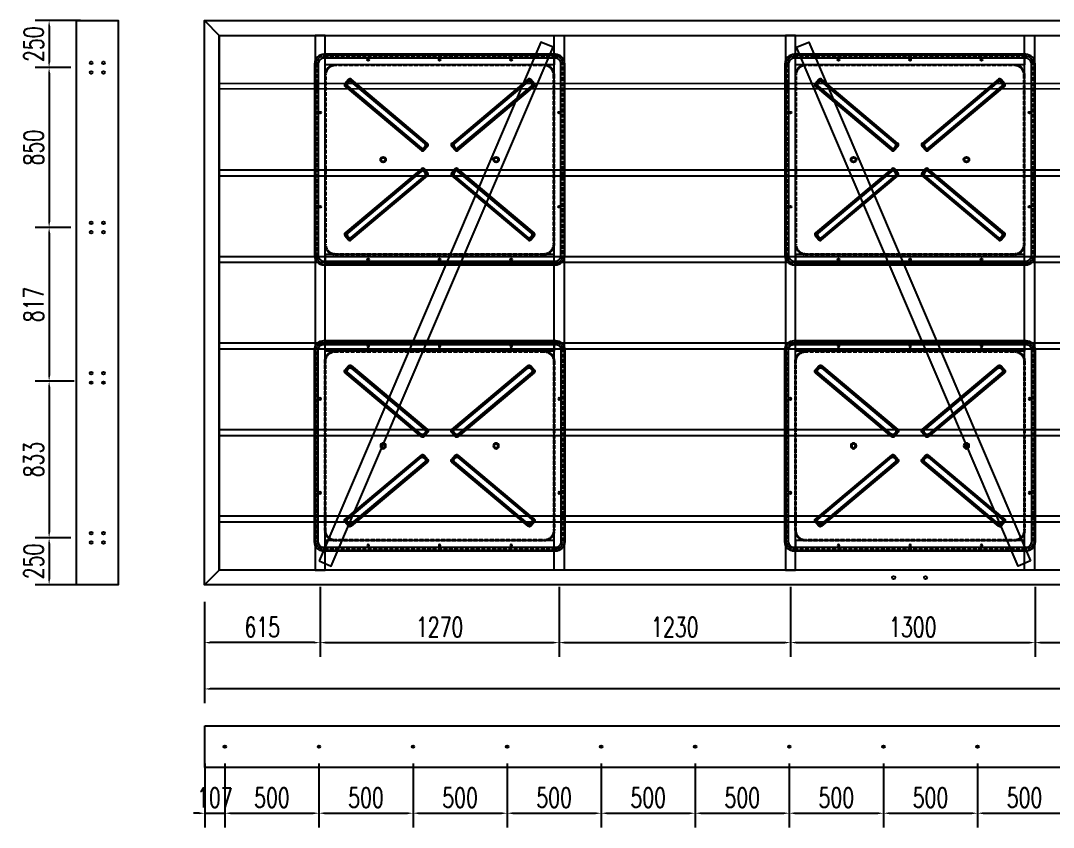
# Model space of a CAD drawing. Header units: millimetres. Extents: x 20612 to 158249, y -13511 to 156976.
# Drawn here: x 82328 to 87817, y 7937 to 12226 of the extents above; entities that cross this region are included whole.
import ezdxf

# ---------------------------------------------------------------- set-up
doc = ezdxf.new("R2010")
doc.units = ezdxf.units.MM
doc.header["$LTSCALE"] = 10
doc.linetypes.add('-6_350_HOLE$0$DASH', pattern=[0.35, 0.25, -0.1])
for name, color, linetype in [('W-FLOAT_BOWL浮筒', 253, 'Continuous'), ('W-STEEL_FRAME钢架', 3, 'Continuous'), ('W-STEEL_KEEL钢龙骨', 5, 'Continuous')]:
    doc.layers.add(name, color=color, linetype=linetype)
doc.styles.add('STANDARD_T3', font='simplex.shx', dxfattribs={"width": 0.7, "bigfont": 'hztxt.shx'})
doc.dimstyles.new('W&&30', dxfattribs={"dimtxt": 105, "dimasz": 30, "dimexe": 75, "dimexo": 90, "dimgap": 30, "dimtad": 1, "dimdec": 0, "dimzin": 0, "dimdsep": 46, "dimtxsty": 'STANDARD_T3', "dimcen": 0.09, "dimclrd": 1, "dimclre": 1, "dimclrt": 7, "dimazin": 2, "dimtfac": 1, "dimtdec": 0, "dimtix": 1, "dimtmove": 2, "dimatfit": 3, "dimfxl": 100, "dimtolj": 1, "dimtzin": 0, "dimarcsym": 0})

# ---------------------------------------------------------------- blocks, each defined once
blk = doc.blocks.new('*D208')
at = {"color": 1, "lineweight": -2, "transparency": 16777216}
for p, q in [((83919.9, 9214.7), (83919.9, 8843.9)), ((85189.9, 9214.7), (85189.9, 8843.9)), ((83949.9, 8918.9), (85159.9, 8918.9))]:
    blk.add_line(p, q, dxfattribs=at)
at = {"color": 1, "transparency": 16777216}
for points in [[(83949.9, 8923.9), (83949.9, 8913.9), (83919.9, 8918.9)], [(85159.9, 8923.9), (85159.9, 8913.9), (85189.9, 8918.9)]]:
    blk.add_solid(points, dxfattribs=at)
at = {"layer": 'Defpoints', "color": 0, "transparency": 16777216}
for p in [(83919.9, 9304.7), (85189.9, 9304.7), (85189.9, 8918.9)]:
    blk.add_point(p, dxfattribs=at)
at = {"color": 7, "transparency": 16777216, "insert": (84554.9, 9001.4), "char_height": 105, "attachment_point": 5, "style": 'STANDARD_T3'}
blk.add_mtext('\\A1;1270', dxfattribs=at)
blk = doc.blocks.new('*D209')
at = {"color": 1, "lineweight": -2, "transparency": 16777216}
for p, q in [((85189.9, 9214.7), (85189.9, 8843.9)), ((86419.9, 9214.7), (86419.9, 8843.9)), ((85219.9, 8918.9), (86389.9, 8918.9))]:
    blk.add_line(p, q, dxfattribs=at)
at = {"color": 1, "transparency": 16777216}
for points in [[(85219.9, 8923.9), (85219.9, 8913.9), (85189.9, 8918.9)], [(86389.9, 8923.9), (86389.9, 8913.9), (86419.9, 8918.9)]]:
    blk.add_solid(points, dxfattribs=at)
at = {"layer": 'Defpoints', "color": 0, "transparency": 16777216}
for p in [(85189.9, 9304.7), (86419.9, 9304.7), (86419.9, 8918.9)]:
    blk.add_point(p, dxfattribs=at)
at = {"color": 7, "transparency": 16777216, "insert": (85804.9, 9001.4), "char_height": 105, "attachment_point": 5, "style": 'STANDARD_T3'}
blk.add_mtext('\\A1;1230', dxfattribs=at)
blk = doc.blocks.new('*D210')
at = {"color": 1, "lineweight": -2, "transparency": 16777216}
for p, q in [((86419.9, 9214.7), (86419.9, 8843.9)), ((87719.9, 9214.7), (87719.9, 8843.9)), ((86449.9, 8918.9), (87689.9, 8918.9))]:
    blk.add_line(p, q, dxfattribs=at)
at = {"color": 1, "transparency": 16777216}
for points in [[(86449.9, 8923.9), (86449.9, 8913.9), (86419.9, 8918.9)], [(87689.9, 8923.9), (87689.9, 8913.9), (87719.9, 8918.9)]]:
    blk.add_solid(points, dxfattribs=at)
at = {"layer": 'Defpoints', "color": 0, "transparency": 16777216}
for p in [(86419.9, 9304.7), (87719.9, 9304.7), (87719.9, 8918.9)]:
    blk.add_point(p, dxfattribs=at)
at = {"color": 7, "transparency": 16777216, "insert": (87069.9, 9001.4), "char_height": 105, "attachment_point": 5, "style": 'STANDARD_T3'}
blk.add_mtext('\\A1;1300', dxfattribs=at)
blk = doc.blocks.new('*D211')
at = {"color": 1, "lineweight": -2, "transparency": 16777216}
for p, q in [((87719.9, 9214.7), (87719.9, 8843.9)), ((88919.9, 9214.7), (88919.9, 8843.9)), ((87749.9, 8918.9), (88889.9, 8918.9))]:
    blk.add_line(p, q, dxfattribs=at)
at = {"color": 1, "transparency": 16777216}
for points in [[(87749.9, 8923.9), (87749.9, 8913.9), (87719.9, 8918.9)], [(88889.9, 8923.9), (88889.9, 8913.9), (88919.9, 8918.9)]]:
    blk.add_solid(points, dxfattribs=at)
at = {"layer": 'Defpoints', "color": 0, "transparency": 16777216}
for p in [(87719.9, 9304.7), (88919.9, 9304.7), (88919.9, 8918.9)]:
    blk.add_point(p, dxfattribs=at)
at = {"color": 7, "transparency": 16777216, "insert": (88319.9, 9001.4), "char_height": 105, "attachment_point": 5, "style": 'STANDARD_T3'}
blk.add_mtext('\\A1;1200', dxfattribs=at)
blk = doc.blocks.new('1')
at = {"layer": 'W-FLOAT_BOWL浮筒'}
for points in [[(10, -25), (540, -25, 0.414214), (550, -15), (550, 15, 0.414214), (540, 25), (10, 25, 0.414214), (0, 15), (0, -15, 0.414214)], [(15, -20), (535, -20, 0.414214), (545, -10), (545, 10, 0.414214), (535, 20), (15, 20, 0.414214), (5, 10), (5, -10, 0.414214)], [(20, -15), (530, -15, 0.414214), (540, -5), (540, 5, 0.414214), (530, 15), (20, 15, 0.414214), (10, 5), (10, -5, 0.414214)]]:
    blk.add_lwpolyline(points, format="xyb", close=True, dxfattribs=at)
blk = doc.blocks.new('fxpm')
at = {"layer": 'W-FLOAT_BOWL浮筒'}
for points in [[(35.4, -1105.4), (1265.4, -1105.4, 0.414214), (1315.4, -1055.4), (1315.4, -35.4, 0.414214), (1265.4, 14.6), (35.4, 14.6, 0.414214), (-14.6, -35.4), (-14.6, -1055.4, 0.414214)], [(35.4, -1085.4), (1265.4, -1085.4, 0.414214), (1295.4, -1055.4), (1295.4, -35.4, 0.414214), (1265.4, -5.4), (35.4, -5.4, 0.414214), (5.4, -35.4), (5.4, -1055.4, 0.414214)]]:
    blk.add_lwpolyline(points, format="xyb", close=True, dxfattribs=at)
at = {"layer": 'W-FLOAT_BOWL浮筒', "linetype": '-6_350_HOLE$0$DASH', "ltscale": 0.1}
for points in [[(35.4, -1095.4), (1265.4, -1095.4, 0.414214), (1305.4, -1055.4), (1305.4, -35.4, 0.414214), (1265.4, 4.6), (35.4, 4.6, 0.414214), (-4.6, -35.4), (-4.6, -1055.4, 0.414214)], [(95.4, -1050.4), (1205.4, -1050.4, 0.414214), (1260.4, -995.4), (1260.4, -95.4, 0.414214), (1205.4, -40.4), (95.4, -40.4, 0.414214), (40.4, -95.4), (40.4, -995.4, 0.414214)], [(95.4, -1045.4), (1205.4, -1045.4, 0.414214), (1255.4, -995.4), (1255.4, -95.4, 0.414214), (1205.4, -45.4), (95.4, -45.4, 0.414214), (45.4, -95.4), (45.4, -995.4, 0.414214)]]:
    blk.add_lwpolyline(points, format="xyb", close=True, dxfattribs=at)
at = {"layer": 'W-FLOAT_BOWL浮筒'}
for centre, radius in [((270.4, -15.4), 5), ((650.4, -15.4), 5), ((1030.4, -15.4), 5), ((15.4, -295.4), 5), ((1285.4, -295.4), 5), ((350.4, -545.4), 15), ((350.4, -545.4), 10), ((950.4, -545.4), 15), ((950.4, -545.4), 10), ((15.4, -795.4), 5), ((1285.4, -795.4), 5), ((270.4, -1075.4), 5), ((650.4, -1075.4), 5), ((1030.4, -1075.4), 5)]:
    blk.add_circle(centre, radius, dxfattribs=at)
for p, rotation in [((156.1, -130.9), 320.0184917511716), ((723.1, -484.3), 39.98150824882561), ((156.1, -959.8), 39.98150824882561), ((723.1, -606.4), 320.0184917511716)]:
    blk.add_blockref('1', p, dxfattribs=dict(at, rotation=rotation))
blk = doc.blocks.new('*U204')
at = {"layer": 'W-STEEL_FRAME钢架'}
for points in [[(-661.5, -1421), (-608.5, -1421), (-608.5, 1421), (-661.5, 1421)], [(661.5, -1421), (608.5, -1421), (608.5, 1421), (661.5, 1421)]]:
    blk.add_lwpolyline(points, close=True, dxfattribs=at)
at = {"layer": 'W-STEEL_FRAME钢架', "color": 2}
for points in [[(-608.5, 1264.5), (608.5, 1264.5), (608.5, 1317.5), (-608.5, 1317.5)], [(-608.5, 257.5), (608.5, 257.5), (608.5, 204.5), (-608.5, 204.5)], [(-608.5, -257.5), (608.5, -257.5), (608.5, -204.5), (-608.5, -204.5)], [(-608.5, -1264.5), (608.5, -1264.5), (608.5, -1317.5), (-608.5, -1317.5)]]:
    blk.add_lwpolyline(points, close=True, dxfattribs=at)
blk = doc.blocks.new('*U205')
at = {"layer": 'W-STEEL_FRAME钢架', "color": 0, "linetype": 'ByBlock', "lineweight": -2, "transparency": 16777216}
for p in [(0, 0), (2500, 0), (5000, 0), (7500, 0)]:
    blk.add_blockref('*U204', p, dxfattribs=at)
blk = doc.blocks.new('*U206')
at = {"layer": 'W-STEEL_KEEL钢龙骨'}
blk.add_lwpolyline([(-4911, 15), (4911, 15), (4911, -15), (-4911, -15)], close=True, dxfattribs=at)
blk = doc.blocks.new('*U207')
at = {"layer": 'W-STEEL_FRAME钢架', "color": 0, "linetype": 'ByBlock', "lineweight": -2, "transparency": 16777216}
for p in [(0, 1840), (0, 1380), (0, 920), (0, 460), (0, 0)]:
    blk.add_blockref('*U206', p, dxfattribs=at)
blk = doc.blocks.new('*D218')
at = {"layer": 'Defpoints', "color": 0, "transparency": 16777216}
for p in [(83304.9, 9225.7), (93284.9, 9225.7), (83304.9, 8672.7)]:
    blk.add_point(p, dxfattribs=at)
at = {"layer": 'W-STEEL_FRAME钢架', "color": 1, "lineweight": -2, "transparency": 16777216}
for p, q in [((83304.9, 9135.7), (83304.9, 8597.7)), ((93284.9, 9135.7), (93284.9, 8597.7)), ((93254.9, 8672.7), (83334.9, 8672.7))]:
    blk.add_line(p, q, dxfattribs=at)
at = {"layer": 'W-STEEL_FRAME钢架', "color": 1, "transparency": 16777216}
for points in [[(83334.9, 8677.7), (83334.9, 8667.7), (83304.9, 8672.7)], [(93254.9, 8677.7), (93254.9, 8667.7), (93284.9, 8672.7)]]:
    blk.add_solid(points, dxfattribs=at)
at = {"layer": 'W-STEEL_FRAME钢架', "color": 7, "transparency": 16777216, "insert": (88294.9, 8755.2), "char_height": 105, "attachment_point": 5, "style": 'STANDARD_T3'}
blk.add_mtext('\\A1;9980', dxfattribs=at)
blk = doc.blocks.new('*D219')
at = {"color": 1, "lineweight": -2, "transparency": 16777216}
for p, q in [((83919.9, 9214.7), (83919.9, 8843.9)), ((83304.9, 9135.7), (83304.9, 8843.9)), ((83889.9, 8918.9), (83334.9, 8918.9))]:
    blk.add_line(p, q, dxfattribs=at)
at = {"color": 1, "transparency": 16777216}
for points in [[(83334.9, 8923.9), (83334.9, 8913.9), (83304.9, 8918.9)], [(83889.9, 8923.9), (83889.9, 8913.9), (83919.9, 8918.9)]]:
    blk.add_solid(points, dxfattribs=at)
at = {"layer": 'Defpoints', "color": 0, "transparency": 16777216}
for p in [(83919.9, 9304.7), (83304.9, 9225.7), (83304.9, 8918.9)]:
    blk.add_point(p, dxfattribs=at)
at = {"color": 7, "transparency": 16777216, "insert": (83612.4, 9001.4), "char_height": 105, "attachment_point": 5, "style": 'STANDARD_T3'}
blk.add_mtext('\\A1;615', dxfattribs=at)
blk = doc.blocks.new('*U305')
blk.add_circle((0, 0), 7)
blk = doc.blocks.new('*U306')
at = {"color": 0, "linetype": 'ByBlock', "lineweight": -2, "transparency": 16777216}
for p in [(0, 0), (500, 0), (1000, 0), (1500, 0), (2000, 0), (2500, 0), (3000, 0), (3500, 0), (4000, 0), (4500, 0), (5000, 0), (5500, 0), (6000, 0), (6500, 0), (7000, 0)]:
    blk.add_blockref('*U305', p, dxfattribs=at)
blk = doc.blocks.new('*D309')
at = {"color": 1, "lineweight": -2, "transparency": 16777216}
for p, q in [((83306.9, 8275.6), (83306.9, 7936.7)), ((83413.6, 8275.6), (83413.6, 7936.7)), ((83276.9, 8011.7), (83246.9, 8011.7)), ((83306.9, 8011.7), (83413.6, 8011.7)), ((83443.6, 8011.7), (83473.6, 8011.7))]:
    blk.add_line(p, q, dxfattribs=at)
at = {"color": 1, "transparency": 16777216}
for points in [[(83276.9, 8016.7), (83276.9, 8006.7), (83306.9, 8011.7)], [(83443.6, 8016.7), (83443.6, 8006.7), (83413.6, 8011.7)]]:
    blk.add_solid(points, dxfattribs=at)
at = {"layer": 'Defpoints', "color": 0, "transparency": 16777216}
for p in [(83306.9, 8365.6), (83413.6, 8365.6), (83413.6, 8011.7)]:
    blk.add_point(p, dxfattribs=at)
at = {"color": 7, "transparency": 16777216, "insert": (83360.3, 8094.2), "char_height": 105, "attachment_point": 5, "style": 'STANDARD_T3'}
blk.add_mtext('\\A1;107', dxfattribs=at)
blk = doc.blocks.new('*D310')
at = {"color": 1, "lineweight": -2, "transparency": 16777216}
for p, q in [((83413.6, 8275.6), (83413.6, 7936.7)), ((83913.6, 8275.6), (83913.6, 7936.7)), ((83443.6, 8011.7), (83883.6, 8011.7))]:
    blk.add_line(p, q, dxfattribs=at)
at = {"color": 1, "transparency": 16777216}
for points in [[(83443.6, 8016.7), (83443.6, 8006.7), (83413.6, 8011.7)], [(83883.6, 8016.7), (83883.6, 8006.7), (83913.6, 8011.7)]]:
    blk.add_solid(points, dxfattribs=at)
at = {"layer": 'Defpoints', "color": 0, "transparency": 16777216}
for p in [(83413.6, 8365.6), (83913.6, 8365.6), (83913.6, 8011.7)]:
    blk.add_point(p, dxfattribs=at)
at = {"color": 7, "transparency": 16777216, "insert": (83663.6, 8094.2), "char_height": 105, "attachment_point": 5, "style": 'STANDARD_T3'}
blk.add_mtext('\\A1;500', dxfattribs=at)
blk = doc.blocks.new('*D311')
at = {"color": 1, "lineweight": -2, "transparency": 16777216}
for p, q in [((83913.6, 8275.6), (83913.6, 7936.7)), ((84413.6, 8275.6), (84413.6, 7936.7)), ((83943.6, 8011.7), (84383.6, 8011.7))]:
    blk.add_line(p, q, dxfattribs=at)
at = {"color": 1, "transparency": 16777216}
for points in [[(83943.6, 8016.7), (83943.6, 8006.7), (83913.6, 8011.7)], [(84383.6, 8016.7), (84383.6, 8006.7), (84413.6, 8011.7)]]:
    blk.add_solid(points, dxfattribs=at)
at = {"layer": 'Defpoints', "color": 0, "transparency": 16777216}
for p in [(83913.6, 8365.6), (84413.6, 8365.6), (84413.6, 8011.7)]:
    blk.add_point(p, dxfattribs=at)
at = {"color": 7, "transparency": 16777216, "insert": (84163.6, 8094.2), "char_height": 105, "attachment_point": 5, "style": 'STANDARD_T3'}
blk.add_mtext('\\A1;500', dxfattribs=at)
blk = doc.blocks.new('*D312')
at = {"color": 1, "lineweight": -2, "transparency": 16777216}
for p, q in [((84413.6, 8275.6), (84413.6, 7936.7)), ((84913.6, 8275.6), (84913.6, 7936.7)), ((84443.6, 8011.7), (84883.6, 8011.7))]:
    blk.add_line(p, q, dxfattribs=at)
at = {"color": 1, "transparency": 16777216}
for points in [[(84443.6, 8016.7), (84443.6, 8006.7), (84413.6, 8011.7)], [(84883.6, 8016.7), (84883.6, 8006.7), (84913.6, 8011.7)]]:
    blk.add_solid(points, dxfattribs=at)
at = {"layer": 'Defpoints', "color": 0, "transparency": 16777216}
for p in [(84413.6, 8365.6), (84913.6, 8365.6), (84913.6, 8011.7)]:
    blk.add_point(p, dxfattribs=at)
at = {"color": 7, "transparency": 16777216, "insert": (84663.6, 8094.2), "char_height": 105, "attachment_point": 5, "style": 'STANDARD_T3'}
blk.add_mtext('\\A1;500', dxfattribs=at)
blk = doc.blocks.new('*D313')
at = {"color": 1, "lineweight": -2, "transparency": 16777216}
for p, q in [((84913.6, 8275.6), (84913.6, 7936.7)), ((85413.6, 8275.6), (85413.6, 7936.7)), ((84943.6, 8011.7), (85383.6, 8011.7))]:
    blk.add_line(p, q, dxfattribs=at)
at = {"color": 1, "transparency": 16777216}
for points in [[(84943.6, 8016.7), (84943.6, 8006.7), (84913.6, 8011.7)], [(85383.6, 8016.7), (85383.6, 8006.7), (85413.6, 8011.7)]]:
    blk.add_solid(points, dxfattribs=at)
at = {"layer": 'Defpoints', "color": 0, "transparency": 16777216}
for p in [(84913.6, 8365.6), (85413.6, 8365.6), (85413.6, 8011.7)]:
    blk.add_point(p, dxfattribs=at)
at = {"color": 7, "transparency": 16777216, "insert": (85163.6, 8094.2), "char_height": 105, "attachment_point": 5, "style": 'STANDARD_T3'}
blk.add_mtext('\\A1;500', dxfattribs=at)
blk = doc.blocks.new('*D314')
at = {"color": 1, "lineweight": -2, "transparency": 16777216}
for p, q in [((85413.6, 8275.6), (85413.6, 7936.7)), ((85913.6, 8275.6), (85913.6, 7936.7)), ((85443.6, 8011.7), (85883.6, 8011.7))]:
    blk.add_line(p, q, dxfattribs=at)
at = {"color": 1, "transparency": 16777216}
for points in [[(85443.6, 8016.7), (85443.6, 8006.7), (85413.6, 8011.7)], [(85883.6, 8016.7), (85883.6, 8006.7), (85913.6, 8011.7)]]:
    blk.add_solid(points, dxfattribs=at)
at = {"layer": 'Defpoints', "color": 0, "transparency": 16777216}
for p in [(85413.6, 8365.6), (85913.6, 8365.6), (85913.6, 8011.7)]:
    blk.add_point(p, dxfattribs=at)
at = {"color": 7, "transparency": 16777216, "insert": (85663.6, 8094.2), "char_height": 105, "attachment_point": 5, "style": 'STANDARD_T3'}
blk.add_mtext('\\A1;500', dxfattribs=at)
blk = doc.blocks.new('*D315')
at = {"color": 1, "lineweight": -2, "transparency": 16777216}
for p, q in [((85913.6, 8275.6), (85913.6, 7936.7)), ((86413.6, 8275.6), (86413.6, 7936.7)), ((85943.6, 8011.7), (86383.6, 8011.7))]:
    blk.add_line(p, q, dxfattribs=at)
at = {"color": 1, "transparency": 16777216}
for points in [[(85943.6, 8016.7), (85943.6, 8006.7), (85913.6, 8011.7)], [(86383.6, 8016.7), (86383.6, 8006.7), (86413.6, 8011.7)]]:
    blk.add_solid(points, dxfattribs=at)
at = {"layer": 'Defpoints', "color": 0, "transparency": 16777216}
for p in [(85913.6, 8365.6), (86413.6, 8365.6), (86413.6, 8011.7)]:
    blk.add_point(p, dxfattribs=at)
at = {"color": 7, "transparency": 16777216, "insert": (86163.6, 8094.2), "char_height": 105, "attachment_point": 5, "style": 'STANDARD_T3'}
blk.add_mtext('\\A1;500', dxfattribs=at)
blk = doc.blocks.new('*D316')
at = {"color": 1, "lineweight": -2, "transparency": 16777216}
for p, q in [((86413.6, 8275.6), (86413.6, 7936.7)), ((86913.6, 8275.6), (86913.6, 7936.7)), ((86443.6, 8011.7), (86883.6, 8011.7))]:
    blk.add_line(p, q, dxfattribs=at)
at = {"color": 1, "transparency": 16777216}
for points in [[(86443.6, 8016.7), (86443.6, 8006.7), (86413.6, 8011.7)], [(86883.6, 8016.7), (86883.6, 8006.7), (86913.6, 8011.7)]]:
    blk.add_solid(points, dxfattribs=at)
at = {"layer": 'Defpoints', "color": 0, "transparency": 16777216}
for p in [(86413.6, 8365.6), (86913.6, 8365.6), (86913.6, 8011.7)]:
    blk.add_point(p, dxfattribs=at)
at = {"color": 7, "transparency": 16777216, "insert": (86663.6, 8094.2), "char_height": 105, "attachment_point": 5, "style": 'STANDARD_T3'}
blk.add_mtext('\\A1;500', dxfattribs=at)
blk = doc.blocks.new('*D317')
at = {"color": 1, "lineweight": -2, "transparency": 16777216}
for p, q in [((86913.6, 8275.6), (86913.6, 7936.7)), ((87413.6, 8275.6), (87413.6, 7936.7)), ((86943.6, 8011.7), (87383.6, 8011.7))]:
    blk.add_line(p, q, dxfattribs=at)
at = {"color": 1, "transparency": 16777216}
for points in [[(86943.6, 8016.7), (86943.6, 8006.7), (86913.6, 8011.7)], [(87383.6, 8016.7), (87383.6, 8006.7), (87413.6, 8011.7)]]:
    blk.add_solid(points, dxfattribs=at)
at = {"layer": 'Defpoints', "color": 0, "transparency": 16777216}
for p in [(86913.6, 8365.6), (87413.6, 8365.6), (87413.6, 8011.7)]:
    blk.add_point(p, dxfattribs=at)
at = {"color": 7, "transparency": 16777216, "insert": (87163.6, 8094.2), "char_height": 105, "attachment_point": 5, "style": 'STANDARD_T3'}
blk.add_mtext('\\A1;500', dxfattribs=at)
blk = doc.blocks.new('*D318')
at = {"color": 1, "lineweight": -2, "transparency": 16777216}
for p, q in [((87413.6, 8275.6), (87413.6, 7936.7)), ((87913.6, 8275.6), (87913.6, 7936.7)), ((87443.6, 8011.7), (87883.6, 8011.7))]:
    blk.add_line(p, q, dxfattribs=at)
at = {"color": 1, "transparency": 16777216}
for points in [[(87443.6, 8016.7), (87443.6, 8006.7), (87413.6, 8011.7)], [(87883.6, 8016.7), (87883.6, 8006.7), (87913.6, 8011.7)]]:
    blk.add_solid(points, dxfattribs=at)
at = {"layer": 'Defpoints', "color": 0, "transparency": 16777216}
for p in [(87413.6, 8365.6), (87913.6, 8365.6), (87913.6, 8011.7)]:
    blk.add_point(p, dxfattribs=at)
at = {"color": 7, "transparency": 16777216, "insert": (87663.6, 8094.2), "char_height": 105, "attachment_point": 5, "style": 'STANDARD_T3'}
blk.add_mtext('\\A1;500', dxfattribs=at)
blk = doc.blocks.new('*D332')
at = {"color": 1, "lineweight": -2, "transparency": 16777216}
for p, q in [((82645.8, 12225.7), (82404.7, 12225.7)), ((82479.7, 12195.7), (82479.7, 12005.7)), ((82595.8, 11975.7), (82404.7, 11975.7))]:
    blk.add_line(p, q, dxfattribs=at)
at = {"color": 1, "transparency": 16777216}
for points in [[(82474.7, 12195.7), (82484.7, 12195.7), (82479.7, 12225.7)], [(82474.7, 12005.7), (82484.7, 12005.7), (82479.7, 11975.7)]]:
    blk.add_solid(points, dxfattribs=at)
at = {"layer": 'Defpoints', "color": 0, "transparency": 16777216}
for p in [(82735.8, 12225.7), (82479.7, 11975.7), (82685.8, 11975.7)]:
    blk.add_point(p, dxfattribs=at)
at = {"color": 7, "transparency": 16777216, "insert": (82397.2, 12100.7), "char_height": 105, "attachment_point": 5, "rotation": 90, "style": 'STANDARD_T3'}
blk.add_mtext('\\A1;250', dxfattribs=at)
blk = doc.blocks.new('*D333')
at = {"color": 1, "lineweight": -2, "transparency": 16777216}
for p, q in [((82595.8, 11975.7), (82404.7, 11975.7)), ((82479.7, 11945.7), (82479.7, 11155.3)), ((82595.8, 11125.3), (82404.7, 11125.3))]:
    blk.add_line(p, q, dxfattribs=at)
at = {"color": 1, "transparency": 16777216}
for points in [[(82474.7, 11945.7), (82484.7, 11945.7), (82479.7, 11975.7)], [(82474.7, 11155.3), (82484.7, 11155.3), (82479.7, 11125.3)]]:
    blk.add_solid(points, dxfattribs=at)
at = {"layer": 'Defpoints', "color": 0, "transparency": 16777216}
for p in [(82685.8, 11975.7), (82479.7, 11125.3), (82685.8, 11125.3)]:
    blk.add_point(p, dxfattribs=at)
at = {"color": 7, "transparency": 16777216, "insert": (82397.2, 11550.5), "char_height": 105, "attachment_point": 5, "rotation": 90, "style": 'STANDARD_T3'}
blk.add_mtext('\\A1;850', dxfattribs=at)
blk = doc.blocks.new('*D334')
at = {"color": 1, "lineweight": -2, "transparency": 16777216}
for p, q in [((82595.8, 11125.3), (82404.7, 11125.3)), ((82479.7, 11095.3), (82479.7, 10338.5)), ((82613.2, 10308.5), (82404.7, 10308.5))]:
    blk.add_line(p, q, dxfattribs=at)
at = {"color": 1, "transparency": 16777216}
for points in [[(82474.7, 11095.3), (82484.7, 11095.3), (82479.7, 11125.3)], [(82474.7, 10338.5), (82484.7, 10338.5), (82479.7, 10308.5)]]:
    blk.add_solid(points, dxfattribs=at)
at = {"layer": 'Defpoints', "color": 0, "transparency": 16777216}
for p in [(82685.8, 11125.3), (82479.7, 10308.5), (82703.2, 10308.5)]:
    blk.add_point(p, dxfattribs=at)
at = {"color": 7, "transparency": 16777216, "insert": (82397.2, 10716.9), "char_height": 105, "attachment_point": 5, "rotation": 90, "style": 'STANDARD_T3'}
blk.add_mtext('\\A1;817', dxfattribs=at)
blk = doc.blocks.new('*D335')
at = {"color": 1, "lineweight": -2, "transparency": 16777216}
for p, q in [((82613.2, 10308.5), (82404.7, 10308.5)), ((82479.7, 10278.5), (82479.7, 9505.7)), ((82595.8, 9475.7), (82404.7, 9475.7))]:
    blk.add_line(p, q, dxfattribs=at)
at = {"color": 1, "transparency": 16777216}
for points in [[(82474.7, 10278.5), (82484.7, 10278.5), (82479.7, 10308.5)], [(82474.7, 9505.7), (82484.7, 9505.7), (82479.7, 9475.7)]]:
    blk.add_solid(points, dxfattribs=at)
at = {"layer": 'Defpoints', "color": 0, "transparency": 16777216}
for p in [(82703.2, 10308.5), (82479.7, 9475.7), (82685.8, 9475.7)]:
    blk.add_point(p, dxfattribs=at)
at = {"color": 7, "transparency": 16777216, "insert": (82397.2, 9892.1), "char_height": 105, "attachment_point": 5, "rotation": 90, "style": 'STANDARD_T3'}
blk.add_mtext('\\A1;833', dxfattribs=at)
blk = doc.blocks.new('*D336')
at = {"color": 1, "lineweight": -2, "transparency": 16777216}
for p, q in [((82595.8, 9475.7), (82404.7, 9475.7)), ((82479.7, 9445.7), (82479.7, 9255.7)), ((82664.7, 9225.7), (82404.7, 9225.7))]:
    blk.add_line(p, q, dxfattribs=at)
at = {"color": 1, "transparency": 16777216}
for points in [[(82474.7, 9445.7), (82484.7, 9445.7), (82479.7, 9475.7)], [(82474.7, 9255.7), (82484.7, 9255.7), (82479.7, 9225.7)]]:
    blk.add_solid(points, dxfattribs=at)
at = {"layer": 'Defpoints', "color": 0, "transparency": 16777216}
for p in [(82685.8, 9475.7), (82479.7, 9225.7), (82754.7, 9225.7)]:
    blk.add_point(p, dxfattribs=at)
at = {"color": 7, "transparency": 16777216, "insert": (82397.2, 9350.7), "char_height": 105, "attachment_point": 5, "rotation": 90, "style": 'STANDARD_T3'}
blk.add_mtext('\\A1;250', dxfattribs=at)
blk = doc.blocks.new('*U744')
blk.add_circle((0, 0), 8)
blk = doc.blocks.new('*U745')
at = {"color": 0, "linetype": 'ByBlock', "lineweight": -2, "transparency": 16777216}
for p in [(0, 0), (170, 0)]:
    blk.add_blockref('*U744', p, dxfattribs=at)

msp = doc.modelspace()

# ---------------------------------------------------------------- linework, layer by layer
at = {"layer": 'W-STEEL_FRAME钢架'}
for points in [[(82625.8, 12225.7), (82845.8, 12225.7), (82845.8, 9225.7), (82625.8, 9225.7)], [(83383.9, 9304.7), (83304.9, 9225.7), (83304.9, 12225.7), (83383.9, 12146.7)], [(93284.9, 9225.7), (83304.9, 9225.7), (83304.9, 12225.7), (93284.9, 12225.7)], [(93205.9, 9304.7), (83383.9, 9304.7), (83383.9, 12146.7), (93205.9, 12146.7)], [(83306.9, 8475.6), (93286.9, 8475.6), (93286.9, 8255.6), (83306.9, 8255.6)]]:
    msp.add_lwpolyline(points, close=True, dxfattribs=at)
at = {"layer": 'W-STEEL_FRAME钢架', "color": 6}
for points in [[(83915, 9352.8), (83979.4, 9325.3), (85157.7, 12084.2), (85093.4, 12111.7)], [(87694.8, 9352.8), (87630.4, 9325.3), (86452.1, 12084.2), (86516.5, 12111.7)]]:
    msp.add_lwpolyline(points, close=True, dxfattribs=at)
at = {"layer": 'W-STEEL_FRAME钢架', "color": 2}
for centre in [(82703.2, 12000.7), (82768.5, 12000.7), (82703.2, 11950.7), (82768.5, 11950.7), (82703.2, 11150.3), (82768.5, 11150.3), (82703.2, 11100.3), (82768.5, 11100.3), (82703.2, 10351), (82768.5, 10351), (82703.2, 10301), (82768.5, 10301), (82703.2, 9500.7), (82768.5, 9500.7), (82703.2, 9450.7), (82768.5, 9450.7)]:
    msp.add_circle(centre, 7, dxfattribs=at)
at = {"layer": 'W-STEEL_KEEL钢龙骨'}
msp.add_lwpolyline([(90569.3, 11863.2), (83383.9, 11860.7), (83383.9, 11890.7), (90569.3, 11893.2)], close=True, dxfattribs=at)

# ---------------------------------------------------------------- block references
for name, p in [('*U745', (86967.8, 9264.4)), ('*U306', (83413.6, 8365.6))]:
    msp.add_blockref(name, p)
at = {"layer": 'W-FLOAT_BOWL浮筒'}
for p in [(83904.6, 12032), (86404.6, 12032)]:
    msp.add_blockref('fxpm', p, dxfattribs=at)
at = {"layer": 'W-FLOAT_BOWL浮筒', "xscale": -1, "rotation": 180}
for p in [(83904.6, 9419.3), (86404.6, 9419.3)]:
    msp.add_blockref('fxpm', p, dxfattribs=at)
at = {"layer": 'W-STEEL_FRAME钢架', "xscale": -1}
for name, p in [('*U205', (92054.9, 10725.7)), ('*U207', (88294.9, 9575.7))]:
    msp.add_blockref(name, p, dxfattribs=at)

# ---------------------------------------------------------------- dimensions: what is measured, and where the dimension line sits
for base, p1, p2, picture, middle in [((82479.7, 11975.7), (82735.8, 12225.7), (82685.8, 11975.7), '*D332', (82397.2, 12100.7)), ((82479.7, 11125.3), (82685.8, 11975.7), (82685.8, 11125.3), '*D333', (82397.2, 11550.5)), ((82479.7, 10308.5), (82685.8, 11125.3), (82703.2, 10308.5), '*D334', (82397.2, 10716.9)), ((82479.7, 9475.7), (82703.2, 10308.5), (82685.8, 9475.7), '*D335', (82397.2, 9892.1)), ((82479.7, 9225.7), (82685.8, 9475.7), (82754.7, 9225.7), '*D336', (82397.2, 9350.7))]:
    dim = msp.add_linear_dim(base=base, p1=p1, p2=p2, angle=90, dimstyle='W&&30')
    dim.commit()
    dim.dimension.update_dxf_attribs({"geometry": picture, "text_midpoint": middle})
for base, p1, p2, picture, middle in [((83304.9, 8918.9), (83919.9, 9304.7), (83304.9, 9225.7), '*D219', (83612.4, 9001.4)), ((85189.9, 8918.9), (83919.9, 9304.7), (85189.9, 9304.7), '*D208', (84554.9, 9001.4)), ((86419.9, 8918.9), (85189.9, 9304.7), (86419.9, 9304.7), '*D209', (85804.9, 9001.4)), ((87719.9, 8918.9), (86419.9, 9304.7), (87719.9, 9304.7), '*D210', (87069.9, 9001.4)), ((88919.9, 8918.9), (87719.9, 9304.7), (88919.9, 9304.7), '*D211', (88319.9, 9001.4)), ((83413.6, 8011.7), (83306.9, 8365.6), (83413.6, 8365.6), '*D309', (83360.3, 8094.2)), ((83913.6, 8011.7), (83413.6, 8365.6), (83913.6, 8365.6), '*D310', (83663.6, 8094.2)), ((84413.6, 8011.7), (83913.6, 8365.6), (84413.6, 8365.6), '*D311', (84163.6, 8094.2)), ((84913.6, 8011.7), (84413.6, 8365.6), (84913.6, 8365.6), '*D312', (84663.6, 8094.2)), ((85413.6, 8011.7), (84913.6, 8365.6), (85413.6, 8365.6), '*D313', (85163.6, 8094.2)), ((85913.6, 8011.7), (85413.6, 8365.6), (85913.6, 8365.6), '*D314', (85663.6, 8094.2)), ((86413.6, 8011.7), (85913.6, 8365.6), (86413.6, 8365.6), '*D315', (86163.6, 8094.2)), ((86913.6, 8011.7), (86413.6, 8365.6), (86913.6, 8365.6), '*D316', (86663.6, 8094.2)), ((87413.6, 8011.7), (86913.6, 8365.6), (87413.6, 8365.6), '*D317', (87163.6, 8094.2)), ((87913.6, 8011.7), (87413.6, 8365.6), (87913.6, 8365.6), '*D318', (87663.6, 8094.2))]:
    dim = msp.add_linear_dim(base=base, p1=p1, p2=p2, dimstyle='W&&30')
    dim.commit()
    dim.dimension.update_dxf_attribs({"geometry": picture, "text_midpoint": middle})
at = {"layer": 'W-STEEL_FRAME钢架'}
dim = msp.add_linear_dim(base=(83304.9, 8672.7), p1=(93284.9, 9225.7), p2=(83304.9, 9225.7), dimstyle='W&&30', dxfattribs=at)
dim.commit()
dim.dimension.update_dxf_attribs({"geometry": '*D218', "text_midpoint": (88294.9, 8755.2)})

doc.saveas('drawing.dxf')
